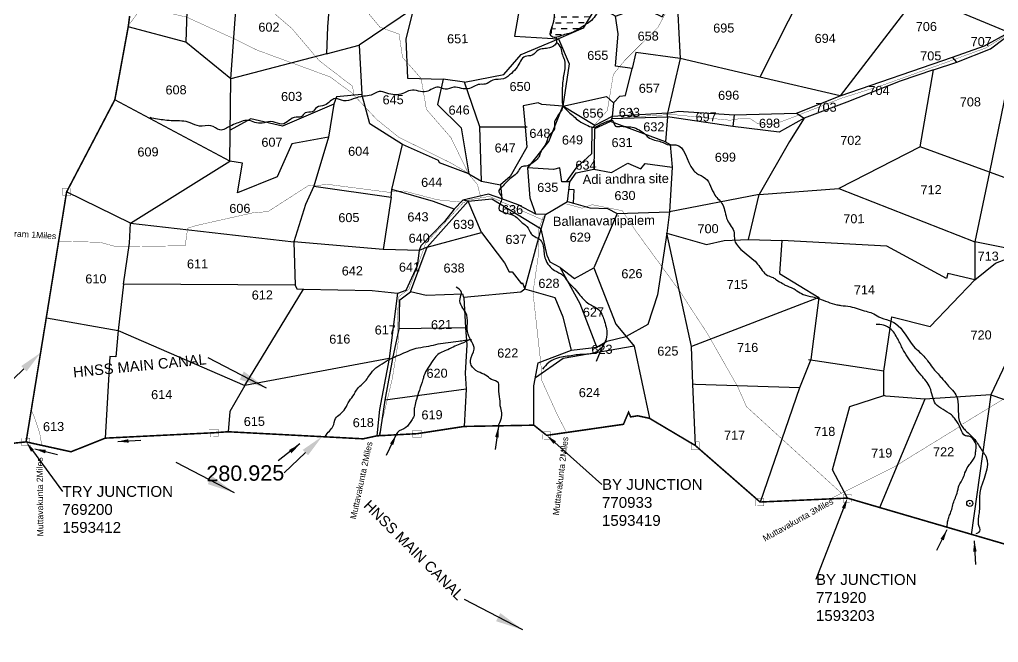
# Model space of a CAD drawing. Header units: feet. Extents: x 767600 to 777544, y 1589691 to 1604539.
# Drawn here: x 769248 to 772421, y 1592745 to 1594764 of the extents above; entities that cross this region are included whole.
import ezdxf
from ezdxf import colors
from ezdxf.entities.mleader import LeaderData, LeaderLine
from ezdxf.enums import TextEntityAlignment as Align
from ezdxf.math import Vec2, Vec3

# ---------------------------------------------------------------- set-up
doc = ezdxf.new("R2010")
doc.units = ezdxf.units.FT
doc.header["$LTSCALE"] = 15
doc.header["$MEASUREMENT"] = 0
doc.header["$PDMODE"] = 32
doc.header["$PDSIZE"] = 20
doc.linetypes.add('ACAD_ISO02W100', pattern=[15, 12, -3])
doc.linetypes.add('HIDDEN2', pattern=[0.1875, 0.125, -0.0625])
for name, color, linetype in [('CRDS STONES', 7, 'Continuous'), ('PLOT', 7, 'Continuous'), ('PLOT NO', 7, 'Continuous'), ('ROADS', 6, 'Continuous'), ('TANKS-STREAM', 4, 'Continuous'), ('text2', 7, 'Continuous'), ('VILLAGE BOUNDRY', 5, 'HIDDEN2'), ('VILLAGE STONES', 240, 'Continuous')]:
    doc.layers.add(name, color=color, linetype=linetype)
doc.styles.add('CANAL', font='Cambria.ttf')
doc.styles.get("Standard").update_dxf_attribs({"font": 'arial.ttf'})
doc.linetypes.add('DOTS', pattern='A,1e-06,-3,["●",Standard,S=3,R=0,X=-1.25,Y=-1.25],-3', length=6.000001)
doc.dimstyles.new('CRDS', dxfattribs={"dimtxt": 20, "dimasz": 35, "dimexe": 0.18, "dimexo": 0.0625, "dimgap": 0.09, "dimtad": 0, "dimtih": 1, "dimtoh": 1, "dimdec": 0, "dimzin": 2, "dimdsep": 46, "dimtxsty": 'CANAL', "dimcen": 0.09, "dimclrt": 256, "dimadec": 0, "dimazin": 0, "dimtfac": 1, "dimtdec": 0, "dimtofl": 0, "dimtmove": 0, "dimatfit": 3, "dimfxl": 1, "dimtfill": 2, "dimtfillclr": 5, "dimtolj": 1, "dimtzin": 0, "dimarcsym": 0})
doc.dimstyles.get("Standard").update_dxf_attribs({"dimtxt": 0.18, "dimasz": 0.18, "dimexe": 0.18, "dimexo": 0.0625, "dimgap": 0.09, "dimtad": 0, "dimtih": 1, "dimtoh": 1, "dimdec": 4, "dimzin": 0, "dimdsep": 46, "dimtxsty": 'Standard', "dimcen": 0.09, "dimadec": 0, "dimazin": 0, "dimtfac": 1, "dimtdec": 4, "dimtofl": 0, "dimtmove": 0, "dimatfit": 3, "dimfxl": 1, "dimtolj": 1, "dimtzin": 0, "dimarcsym": 0})

msp = doc.modelspace()

# ---------------------------------------------------------------- hatches: boundary and pattern name
at = {"layer": 'TANKS-STREAM'}
h = msp.add_hatch(dxfattribs=at)
h.set_pattern_fill('DASH', color=256, scale=150, angle=0.74052, style=0)
edge = h.paths.add_edge_path()
edge.add_spline(control_points=[(770972.5, 1594719.1), (770972, 1594724.4), (770970.8, 1594735.7), (770981.2, 1594755.3), (770980.9, 1594778.6), (770987.1, 1594802.7), (770988.3, 1594825), (770999.3, 1594850.3), (771021.8, 1594865), (771028.4, 1594889.7), (771042.5, 1594909.2), (771066.1, 1594924.4), (771087.8, 1594932.6), (771105.4, 1594946.3), (771123.7, 1594932.4), (771119.3, 1594914.3), (771120.8, 1594896.5), (771120, 1594871.5), (771123.9, 1594846.5), (771127.8, 1594823.1), (771126.7, 1594794.8), (771110.1, 1594766.6), (771083.4, 1594748.3), (771063.6, 1594736.3), (771039.2, 1594719.4), (771010, 1594716.8), (770987.7, 1594704), (770961.7, 1594711.8), (770969.7, 1594729.6), (770975.2, 1594741.7)], knot_values=[0, 0, 0, 0, 15.68098, 33.351763, 64.127366, 84.117873, 107.964597, 130.765534, 164.077526, 183.386535, 205.156702, 234.811243, 265.522387, 276.490762, 296.901105, 313.562182, 329.243307, 350.804726, 388.253398, 405.029666, 421.719606, 472.670421, 494.449184, 518.676356, 542.403037, 582.161801, 603.591222, 618.176711, 648.952314, 648.952314, 648.952314, 648.952314], degree=3, periodic=0)

# ---------------------------------------------------------------- linework, layer by layer
msp.add_point((772328, 1593196))
msp.add_point((772328, 1593196))
at = {"layer": 'PLOT'}
for points in [[(769933, 1594572.4), (769960.8, 1594960.1), (769869, 1595044.6), (769867.2, 1595094.4), (769923.2, 1595243.3), (769884.6, 1595259.4), (769800.6, 1595094.4), (769787.7, 1594690.7)], [(770072.1, 1595080.3), (770355, 1595017.7), (770524.8, 1594800), (770349.2, 1594681.1)], [(769960.8, 1594960.1), (770165.1, 1594944), (770262.7, 1594944.2), (770246.4, 1594741.4), (770242.8, 1594653.3), (769933, 1594572.4)], [(771179.5, 1594775.5), (771263.9, 1594805.4), (771331.1, 1594773.2), (771377.7, 1594866.2), (771389.7, 1594638.3), (771245.4, 1594657.4), (771233.5, 1594605.4)], [(771377.7, 1594866.2), (771785.4, 1594851.7), (771647.4, 1594577.2)], [(770524.8, 1594800), (770872.2, 1594821.4), (770851.9, 1594711.1), (770995.4, 1594701.5)], [(771172.9, 1594494.3), (771193.3, 1594515.7), (771212.3, 1594518.3), (771233.5, 1594605.4), (771179.3, 1594613.1), (771188.5, 1594718.6), (771179.5, 1594775.5), (771142.7, 1594796.3), (771122.3, 1594825.9), (771113.2, 1594799.7), (771075.3, 1594736.3), (770995.4, 1594701.5)], [(772487.5, 1594739.7), (772454, 1594722.3), (772159.7, 1594845.4), (771908.1, 1594516.7), (772272.3, 1594642.7), (772375.2, 1594679.1), (772454, 1594722.3)], [(770524.8, 1594800), (770500.2, 1594702.3), (770505.3, 1594575), (770621.1, 1594571.6), (770603, 1594488.6), (770679.5, 1594414), (770704.8, 1594264.4), (770608.8, 1594299.6), (770606.1, 1594308), (770489.7, 1594359)], [(769929.5, 1594305.5), (769933, 1594572.4), (769787.7, 1594690.7), (769600.4, 1594740.7)], [(772285.8, 1594625.9), (772394.5, 1594669.6), (772487.5, 1594739.7), (772438.3, 1594496.9), (772391.8, 1594270.2)], [(770690.5, 1594561), (770818.1, 1594585.9), (770873.5, 1594651.7), (770995.4, 1594701.5), (771029.2, 1594621.4), (771008.6, 1594483.9)], [(770242.8, 1594653.3), (770349.2, 1594681.1), (770357.1, 1594522), (770275.3, 1594513.9), (770266.7, 1594490.2), (770100.1, 1594419), (769997.4, 1594442.6), (769930.9, 1594405.8)], [(771389.7, 1594638.3), (771348.4, 1594460.9), (771384.3, 1594467.4), (771564.6, 1594455.4), (771560, 1594418.2)], [(771766.2, 1594460.6), (771908.1, 1594516.7), (771647.4, 1594577.2), (771389.7, 1594638.3)], [(772209.9, 1594601.8), (772285.8, 1594625.9), (772272.3, 1594642.7)], [(772167.2, 1594351.6), (772209.9, 1594601.8), (772101.8, 1594565.2), (771929.4, 1594496.6), (771790.7, 1594445.3), (771744.1, 1594368.8), (771645.2, 1594197.7)], [(770740.2, 1594416.8), (770690.5, 1594561), (770621.1, 1594571.6)], [(769607.8, 1594104.4), (769929.5, 1594305.5), (769557.1, 1594504.6)], [(770453, 1594189.1), (770454.4, 1594213.5), (770489.7, 1594359), (770383.7, 1594426.9), (770363.7, 1594498.4), (770357.1, 1594522)], [(771008.6, 1594483.9), (771150.3, 1594514.7), (771172.9, 1594494.3), (771169, 1594450)], [(770266.7, 1594490.2), (770249, 1594383.2), (770130.7, 1594361.7), (770082.9, 1594255.1), (769954.2, 1594202.9), (769971.2, 1594298.9), (769929.5, 1594305.5)], [(770921.1, 1594133.6), (770902.7, 1594185.9), (770895.1, 1594283.7), (770963.4, 1594368.9), (771008.6, 1594483.9), (770940.7, 1594488.7), (770929.1, 1594494.9), (770880.2, 1594484.8), (770887.4, 1594416.9), (770891.8, 1594350.6), (770838.2, 1594255.3), (770806.6, 1594228.4)], [(771112.4, 1594421.3), (771008.6, 1594483.9)], [(771240.8, 1594449.3), (771228, 1594476.9)], [(771169, 1594450), (771112.4, 1594421.3), (771103.4, 1594412.4), (771102.1, 1594328.9), (771051, 1594283), (771019.8, 1594238.9)], [(771163.7, 1594434.3), (771167.7, 1594443.5), (771348.3, 1594448.6), (771348.4, 1594460.9), (771169, 1594450), (771167.7, 1594443.5)], [(771167.7, 1594443.5), (771169.4, 1594444.1)], [(771790.7, 1594445.3), (771710.5, 1594399.7), (771560, 1594418.2), (771348.3, 1594448.6), (771341.6, 1594368.6), (771357.1, 1594359.9), (771363.8, 1594285.7), (771354.9, 1594140.8)], [(771564.6, 1594455.4), (771766.2, 1594460.6), (771790.7, 1594445.3)], [(770745.1, 1594240.4), (770740.2, 1594416.8), (770893.9, 1594417)], [(771341.6, 1594368.6), (771163.7, 1594434.3), (771112, 1594410.4), (771110, 1594279.6)], [(770249, 1594383.2), (770201.9, 1594224.2), (770175.3, 1594165), (770137.3, 1594044.3)], [(772391.8, 1594270.2), (772167.2, 1594351.6), (771903.9, 1594216.4)], [(770952.9, 1594132.5), (771024, 1594174.4), (771032.2, 1594237.9), (771005.8, 1594238.6), (770998.9, 1594283.3), (770978.9, 1594278.8), (770895.1, 1594283.7)], [(771032.2, 1594237.9), (771052.1, 1594267.6), (771110, 1594279.6), (771166.4, 1594268.8), (771219.9, 1594299.3), (771262.1, 1594280.3), (771275.7, 1594297.8), (771363.8, 1594285.7)], [(770704.8, 1594264.4), (770745.1, 1594240.4), (770806.6, 1594228.4), (770811.1, 1594183.4), (770768.4, 1594198), (770684.7, 1594178.8), (770656.6, 1594150), (770590, 1594175.2), (770454.4, 1594213.5)], [(772660.1, 1593912.1), (772734.3, 1594145), (772391.8, 1594270.2), (772344.4, 1594043.5)], [(770201.9, 1594224.2), (770453, 1594189.1), (770426.9, 1594019.2)], [(771645.2, 1594197.7), (771903.9, 1594216.4), (772344.4, 1594043.5), (772344.7, 1593920.4), (772411.1, 1593974.5), (772506.8, 1594011.3), (772344.4, 1594043.5)], [(769585.6, 1593907.1), (769604.2, 1594039.6), (769607.8, 1594104.4), (769400.7, 1594205.5)], [(770702.5, 1594175.5), (770778.7, 1594183.2), (770938.8, 1594086.6), (770952.9, 1594132.5), (770921.1, 1594133.6), (770864.4, 1594164), (770811.1, 1594183.4)], [(771024, 1594174.4), (771044.1, 1594169.6), (771046.1, 1594213), (771028.6, 1594214)], [(771610.7, 1594051.8), (771645.2, 1594197.7), (771354.9, 1594140.8)], [(770569.6, 1594026.7), (770702.5, 1594175.5), (770684.7, 1594178.8)], [(770569.6, 1594026.7), (770744.9, 1594074.3), (770702.5, 1594175.5)], [(771044.1, 1594169.6), (771097, 1594154.4), (771153.3, 1594152.4), (771185, 1594135.3), (771110, 1593959.3)], [(770656.6, 1594150), (770625.1, 1594109.5), (770549.3, 1594030.7), (770543.9, 1594016)], [(771185, 1594135.3), (771354.9, 1594140.8), (771346.4, 1594071.6), (771315.8, 1593872.1), (771284, 1593775.9), (771214.4, 1593736.6)], [(769607.8, 1594104.4), (770137.3, 1594044.3), (770142, 1593903)], [(770744.9, 1594074.3), (770820, 1593975.9), (770835.6, 1593946.6), (770844.9, 1593946.4), (770874.5, 1593907.5), (770878.6, 1593910.8), (770885.6, 1593890.1), (770872.6, 1593881.3), (770687.9, 1593864), (770685, 1593873.8), (770566.6, 1593869.7)], [(770915.1, 1593449.6), (770915.5, 1593577.4), (770928.9, 1593652.2), (771036.9, 1593692.4), (771010, 1593799.6), (770984.2, 1593862.7), (770885.6, 1593890.1), (770938.8, 1594086.6)], [(771119.1, 1593702.8), (771065, 1593842.6), (771000.7, 1593960.2), (770967.9, 1593977.5), (770958.1, 1594000.1), (770938.8, 1594086.6)], [(771438.6, 1593383.5), (771429.8, 1593582.2), (771426.1, 1593704.3), (771346.4, 1594071.6), (771474.9, 1594035.2), (771531.9, 1594047.9), (771610.7, 1594051.8), (771719.3, 1594048.4), (771710.9, 1593941.6), (771838.3, 1593863.5), (771426.1, 1593704.3)], [(770545.9, 1594015.9), (770426.9, 1594019.2), (770137.3, 1594044.3)], [(770416.2, 1593414.3), (770433.5, 1593530.3), (770458.3, 1593666.1), (770478.2, 1593761.4), (770480.6, 1593855.5), (770514.8, 1593881.5), (770569.6, 1594026.7), (770543.9, 1594016.3), (770536.5, 1593966.1), (770500.1, 1593885.8), (770472.9, 1593876.4)], [(772048.9, 1593624.4), (772074.8, 1593800.7), (772199.2, 1593769.4), (772344.7, 1593920.4), (772256.3, 1593941.1), (772252.1, 1593925.5), (772058.9, 1594029.6), (771719.3, 1594048.4)], [(772506.8, 1594011.3), (772608.9, 1593945.6), (772558.2, 1593699.5), (772462.2, 1593687.4), (772396.5, 1593548.3), (772182, 1593534), (772056, 1593543.7), (772049.5, 1593545.8)], [(771000.7, 1593960.2), (771046.7, 1593925.5), (771110, 1593959.3), (771181.2, 1593776.6), (771214.4, 1593736.6)], [(769978.9, 1593577.7), (770168.4, 1593890.5), (770148.9, 1593889.7), (770142, 1593903), (769585.6, 1593907.1), (769568.2, 1593756.7)], [(770168.4, 1593890.5), (770391, 1593885.7), (770473.7, 1593877), (770446.2, 1593665.5), (769978.9, 1593577.7)], [(770566.6, 1593869.7), (770514.8, 1593881.5)], [(770687.9, 1593864), (770693.9, 1593765.6), (770478.2, 1593761.4)], [(771838.3, 1593863.5), (771813, 1593662.1), (771776.1, 1593570.9), (771438.8, 1593581.2)], [(769335.4, 1593797.9), (769568.2, 1593756.7), (769560.2, 1593671.6), (769540.5, 1593671.9), (769526.1, 1593407.6)], [(769568.2, 1593756.7), (769978.9, 1593577.7), (769929.9, 1593494.4), (769924, 1593428.3)], [(770693.9, 1593765.6), (770698.3, 1593710.4), (770692.1, 1593618.5), (770695.3, 1593566), (770433.5, 1593530.3)], [(771036.9, 1593692.4), (771119.1, 1593702.8), (771151.7, 1593722.4), (771214.4, 1593736.6), (771240.5, 1593706), (771010.4, 1593665.9), (770920.3, 1593603.6)], [(771137.2, 1593705.4), (771117.5, 1593656.4)], [(771240.5, 1593706), (771289.9, 1593471.8)], [(770446.2, 1593665.5), (770415, 1593500.6), (770406.1, 1593415)], [(771931.5, 1593213.2), (771883.1, 1593304.4), (771939, 1593510.5), (772049.5, 1593545.8), (772048.9, 1593624.4), (771804.9, 1593661)], [(771438.8, 1593581.2), (771429.8, 1593582.2)], [(770695.3, 1593566), (770689.5, 1593445.5)], [(771776.1, 1593570.9), (771648.2, 1593200.5)], [(772182, 1593534), (772035.5, 1593181.6)], [(772396.5, 1593548.3), (772332.7, 1593094.1)], [(772396.5, 1593548.3), (772614.6, 1593473.5), (772571.4, 1593026.1)]]:
    msp.add_lwpolyline(points, dxfattribs=at)
at = {"layer": 'ROADS', "linetype": 'HIDDEN2', "ltscale": 10, "const_width": 1}
for points in [[(771432.4, 1598225.5), (771354.3, 1598124.5), (771197.7, 1597776.9), (771188.1, 1597719.8), (771122.2, 1597628.6), (771090.5, 1597532.4), (771102.1, 1597471.9), (771070.7, 1597305.5), (771035.8, 1597212.8), (770983.7, 1596930.7), (770906, 1596696), (770844.2, 1596497.4), (770738.7, 1596280.1), (770573.5, 1596050), (770402.8, 1595827.6), (770230.4, 1595647.7), (770107.5, 1595479.5), (770020.1, 1595410.3), (769919.5, 1595254.9), (769833, 1595034.9), (769788.5, 1594969.7), (769763.1, 1594957.3), (769600.7, 1594745.4)], [(771111.9, 1594423.4), (771153.3, 1594469.5), (771172.7, 1594586.8), (771209.7, 1594632.1), (771317.4, 1594739.4), (771382.4, 1594860.2), (771413.6, 1594964.5), (771363.5, 1595056.3), (771297.8, 1595168.6), (771251.7, 1595226.6), (771260.2, 1595347.1), (771230.2, 1595376), (771252.9, 1595418.3), (771230.7, 1595585.2), (771196, 1595724.7), (771189.3, 1595772.5), (771192.9, 1595897), (771220.2, 1596077.8)], [(770701.7, 1594268.3), (770646, 1594382.2), (770566.9, 1594473.3), (770549.7, 1594573.7), (770489.5, 1594641.7), (770478.3, 1594717.2), (770416.1, 1594739.9), (770251.6, 1594937.3), (770140.4, 1595144.5), (770062.9, 1595312.1), (770025.1, 1595423.3)], [(769591.4, 1594819.2), (769790.3, 1594772.1), (769943.6, 1594702.1), (770018.3, 1594665.3), (770254.7, 1594578.5), (770325.1, 1594526.8), (770405.3, 1594441.2), (770477, 1594383.2), (770645.1, 1594300), (770699.1, 1594268.9), (770732.1, 1594229.8), (770743.5, 1594186.7)], [(772459.1, 1594721.8), (772380.4, 1594672.6), (772243.8, 1594622.8), (772045.9, 1594551.9), (771911.3, 1594509.3), (771748.4, 1594445.2), (771692, 1594424), (771642.3, 1594426.1), (771615.6, 1594443.4), (771584, 1594443.4), (771550.8, 1594438.1), (771361.6, 1594456.9), (771197.8, 1594446.8)], [(770412.7, 1593416.4), (770456.5, 1593601.6), (770475.9, 1593722.7), (770472.1, 1593797.4), (770477.5, 1593866.1), (770510.8, 1593891.6), (770554.4, 1594010.4), (770564.3, 1594039), (770686.6, 1594170.8), (770707.9, 1594180.3), (770771.2, 1594191.2), (770946.3, 1594113.9)], [(769320.3, 1593384.7), (769313.7, 1593423.1), (769298.6, 1593469.4), (769286.5, 1593498.9)]]:
    msp.add_lwpolyline(points, dxfattribs=at)
at = {"layer": 'ROADS', "linetype": 'DOTS', "ltscale": 0.5, "const_width": 1}
for points in [[(769580.9, 1595339.1), (769671, 1595224.9), (769783.6, 1595116.7), (769816.4, 1595086.2), (769926.3, 1594966.8), (769952.2, 1594922.1), (769941.3, 1594898.1), (770130.8, 1594735.5), (770219.4, 1594631.2), (770327.5, 1594548.2), (770332.1, 1594518.8)], [(772305.3, 1593453.8), (772439.5, 1593535.7), (772504.2, 1593594.4), (772535.8, 1593597), (772622.1, 1593692.7), (772655.1, 1593716.2), (772786.6, 1593798.9), (772947.6, 1593896.2), (772976.9, 1593934.7), (773039.2, 1594031.7), (773082.6, 1594075.3), (773104.3, 1594117.8), (773143.7, 1594202.1), (773205.4, 1594272.5), (773272.5, 1594379.7), (773295, 1594397.3)], [(769373.3, 1594045.4), (769508.1, 1594042.7), (769561.5, 1594028.3), (769785, 1594031.2), (769793.1, 1594088), (769818.7, 1594096.3), (770004, 1594137.9), (770053.6, 1594142.1), (770182.9, 1594225.3), (770251.1, 1594229.7), (770443.9, 1594204.7), (770493.7, 1594208.9), (770602, 1594180.3), (770684.5, 1594172.1)], [(771021.7, 1594166.4), (771071.2, 1594152.9), (771103.9, 1594164.4), (771201.9, 1594144.8), (771245.9, 1594078.4), (771391.2, 1593879.7), (771416.2, 1593840.3), (771477, 1593747.5), (771576.7, 1593572.6), (771603.8, 1593510), (771732.4, 1593392.8), (771913.3, 1593227.9)], [(770945.7, 1594125.9), (770931.7, 1594086.1), (770928.5, 1593991.3), (770912.2, 1593879.6), (770938.1, 1593645.6), (770940.3, 1593595.6), (770990, 1593485.8), (771018.7, 1593429.9)], [(771880.1, 1593212.8), (772081.7, 1593313.5), (772131.5, 1593344.4), (772293.5, 1593443.9)]]:
    msp.add_lwpolyline(points, dxfattribs=at)
at = {"layer": 'TANKS-STREAM'}
for points in [[(770972.5, 1594719.1), (770972.3, 1594734.8), (770978, 1594751.5), (770982.5, 1594781.9), (770986.2, 1594801.6), (770989.8, 1594825.2), (770999.3, 1594845.9), (771021.6, 1594870.7), (771029.2, 1594888.4), (771041.7, 1594906.2), (771066.1, 1594923.2), (771093.3, 1594937.3), (771103.1, 1594942.3), (771119.9, 1594930.7), (771120.1, 1594914.1), (771120.3, 1594898.4), (771120.6, 1594876.8), (771125, 1594839.7), (771127.2, 1594823), (771126.4, 1594806.3), (771101.5, 1594761.9), (771084, 1594749), (771063.6, 1594735.9), (771043.1, 1594723.9), (771005, 1594712.6), (770984.5, 1594706.5), (770970.7, 1594711.2), (770975.2, 1594741.7)], [(770986.6, 1594708), (770986.9, 1594687.7), (770965.9, 1594672.9), (770928.9, 1594664.9), (770909.2, 1594648.8), (770886.7, 1594644.5), (770860.6, 1594609.8), (770842.3, 1594590.1), (770816.9, 1594572.6), (770781.7, 1594567.7), (770757.5, 1594555), (770739.9, 1594554.4), (770701.9, 1594540), (770680.7, 1594541.1), (770655.4, 1594545.1), (770627.2, 1594538.6), (770605.5, 1594545.4), (770566.8, 1594531.2), (770515.1, 1594534.9), (770490, 1594524.5), (770438.2, 1594526), (770413.8, 1594531.4), (770387.4, 1594519.6), (770363.2, 1594515.7), (770329.3, 1594507.3), (770299.3, 1594500.8), (770271.7, 1594508.8), (770237, 1594486.7), (770211.5, 1594479.3), (770196.7, 1594465), (770174.2, 1594462.1), (770160.2, 1594448.6), (770144.8, 1594448), (770098.5, 1594425.6), (770069.7, 1594433.2), (770041, 1594430.2), (770016.3, 1594429.4), (769994.1, 1594437.1), (769952.2, 1594428.1), (769931.1, 1594419), (769897.5, 1594406.6), (769868.6, 1594420.4), (769831.1, 1594419), (769801.3, 1594430.1), (769746, 1594436.4), (769719.5, 1594438.3), (769671.2, 1594446.5)], [(770988.2, 1594691), (771002.3, 1594672.3), (771007.6, 1594650.4), (771014.1, 1594633.5), (771015.5, 1594622.8), (771015.1, 1594604.5), (771011.6, 1594581.8), (771008.1, 1594559.7), (771006.7, 1594521.3), (771009.1, 1594488), (771041, 1594453.5), (771056.3, 1594439.8), (771079.8, 1594425.6), (771100.8, 1594416.5), (771112.1, 1594415.4), (771128.4, 1594423.7), (771139.7, 1594428.3), (771159.1, 1594436.7), (771169.2, 1594438.1), (771180.1, 1594418.8), (771194, 1594418.3), (771214.2, 1594417.3), (771233.7, 1594415.7), (771255.9, 1594406.5), (771275, 1594393.5), (771285.2, 1594383), (771306.1, 1594373.8), (771327, 1594368.4), (771354.2, 1594358.1), (771375, 1594358.3), (771431.1, 1594277.5), (771441.9, 1594267), (771471.1, 1594249.7), (771502.1, 1594195.4), (771527.1, 1594164.2), (771542.2, 1594114.3), (771564.2, 1594073.1), (771565.7, 1594050.4), (771571.6, 1594036.7), (771640, 1593971.9), (771672.6, 1593935.2), (771690.3, 1593927.8), (771701.1, 1593921), (771721.4, 1593908.7), (771729.7, 1593903.8), (771755, 1593892.8), (771767.7, 1593885.4), (771788.1, 1593873.7), (771819, 1593865.3), (771838.6, 1593859.9), (771896.5, 1593840.2), (771910.4, 1593837.9), (771940.1, 1593833.9), (771992, 1593818.8), (772011.6, 1593812.8), (772033.1, 1593801.1), (772066.1, 1593788.9), (772087, 1593779.1), (772145.2, 1593705.9), (772165.3, 1593686.4), (772191.2, 1593658.4), (772207.1, 1593636.6), (772235.9, 1593603.7), (772255.3, 1593580.6), (772284.9, 1593543.4), (772293.7, 1593465.2), (772303.2, 1593444.8), (772313.3, 1593433.6), (772347.8, 1593397.9), (772368.8, 1593365.6), (772380.3, 1593348.7), (772360.7, 1593231.1), (772359.5, 1593212.7), (772359.8, 1593189.3), (772358, 1593165.9), (772355.4, 1593147.4), (772355.6, 1593129), (772359.5, 1593105.7), (772347.5, 1593097)], [(771009, 1594486.8), (771007.1, 1594475.7), (770998.2, 1594461.3), (770986.2, 1594441.9), (770982.3, 1594433.8), (770981.6, 1594410.4), (770965.6, 1594389.9), (770957.7, 1594373.6), (770953.8, 1594361.4), (770940.8, 1594343), (770932.9, 1594322.6), (770926, 1594312.4), (770906.9, 1594296.9), (770890.7, 1594289.6), (770875.5, 1594287.4), (770865.6, 1594274.1), (770833.4, 1594244.2), (770823.4, 1594234), (770806.4, 1594216.5), (770801.4, 1594210.4), (770808.7, 1594193.2), (770810.9, 1594184.1), (770801.1, 1594152.5), (770855.3, 1594126.5), (770872.8, 1594109.5), (770892.3, 1594093.5), (770906.8, 1594069.4), (770922.2, 1594058.4), (770936.5, 1594049.5), (770948.2, 1594007), (770952.5, 1593987.8), (770982.5, 1593951.3), (771009.1, 1593935.4), (771022.6, 1593917.3), (771043.1, 1593896.3), (771060.7, 1593875.2), (771093.6, 1593843.2), (771124.3, 1593824.3), (771137.7, 1593804.2), (771144.1, 1593786.1), (771150.8, 1593736.5), (771114, 1593684.8), (771057.2, 1593678), (771035.9, 1593674.7), (771010.6, 1593671.3), (770963.1, 1593652.4), (770943.1, 1593630.9)], [(770799.1, 1593445.7), (770808.8, 1593470.2), (770810.5, 1593477.5), (770811.2, 1593489.3), (770806.4, 1593511.8), (770805.2, 1593533.5), (770801.1, 1593568.7), (770800, 1593586.8), (770778.1, 1593598.2), (770758.9, 1593611.6), (770734.3, 1593623), (770712.3, 1593644.4), (770709.4, 1593659.8), (770721.6, 1593695.6), (770701.9, 1593744.2), (770699.6, 1593780.3), (770694.7, 1593813.7), (770681.7, 1593834.4), (770676, 1593859.6), (770680.2, 1593879.6), (770662.8, 1593897.4)], [(772254.1, 1593117.7), (772257.4, 1593142.8), (772262.6, 1593158.2), (772267.8, 1593171.7), (772273, 1593191.5), (772279, 1593209.5), (772286.8, 1593229.4), (772293.7, 1593255.5), (772302.5, 1593270), (772310.3, 1593288.9), (772319.9, 1593311.5), (772340.2, 1593339.6), (772345.5, 1593350.4), (772347.1, 1593365.7), (772348.8, 1593373.8), (772324.7, 1593413.6), (772313.9, 1593415.3), (772298.3, 1593438.4), (772280.9, 1593468.7), (772268.1, 1593482.9), (772217.3, 1593519), (772198.7, 1593571.7), (772170.3, 1593611.8), (772149.3, 1593638.4), (772113.5, 1593691.8), (772096.8, 1593724.3), (772073, 1593759.9), (772048.5, 1593773.9), (772024.2, 1593776.3)], [(770238.9, 1593413.3), (770252.3, 1593430.7), (770263.9, 1593445.3), (770272.6, 1593471.7), (770286.9, 1593485.4), (770303.9, 1593503.7), (770317.1, 1593528.3), (770332.3, 1593549.3), (770340.2, 1593563), (770371.5, 1593595.9), (770383.1, 1593612.3), (770402.7, 1593635.2), (770416.1, 1593644.4), (770444, 1593661.1), (770462, 1593670.3), (770487.2, 1593680.6), (770514.2, 1593692.7), (770540.4, 1593700.3), (770574.7, 1593706.2), (770604.5, 1593712.9), (770670.5, 1593721.9), (770712.9, 1593727.8)], [(770707.5, 1593727.8), (770680.5, 1593713.9), (770658.9, 1593705.4), (770636.4, 1593694.3), (770600.4, 1593675.7), (770588, 1593659.3), (770558.7, 1593609.2), (770555.3, 1593597.4), (770544, 1593562.9), (770534.4, 1593532.9), (770529.2, 1593511.1), (770526.7, 1593495.7), (770526.9, 1593479.5), (770518.1, 1593464.9), (770500.2, 1593442), (770473.3, 1593426.3), (770468.9, 1593419)]]:
    msp.add_spline(points, degree=3, dxfattribs=at)
at = {"layer": 'VILLAGE BOUNDRY', "linetype": 'ACAD_ISO02W100', "lineweight": -2, "ltscale": 0.2, "const_width": 5}
for points in [[(772571.4, 1593026.1), (771931.5, 1593213.2), (771648.2, 1593200.5), (771438.6, 1593383.5), (771289.9, 1593471.8), (771251.7, 1593480), (771228.7, 1593476.5), (771222, 1593491.7), (771205.4, 1593452.4), (770956.6, 1593416.6), (770915.1, 1593449.6), (770689.5, 1593445.5), (770537, 1593422.1), (770406.1, 1593415), (770361.7, 1593405.4), (769924, 1593428.3), (769879.5, 1593425.1), (769526.1, 1593407.6), (769415.1, 1593363.4), (769269.4, 1593395.4), (769336, 1593804.7), (769400.7, 1594205.5), (769557.1, 1594504.6), (769600.4, 1594740.7), (769605.1, 1594776.1)], [(769269.4, 1593395.4), (768997.4, 1593367.4)]]:
    msp.add_lwpolyline(points, dxfattribs=at)
at = {"layer": 'VILLAGE STONES', "const_width": 0.979}
for points in [[(769386.6, 1594217), (769413.1, 1594217.4), (769413.4, 1594193), (769386.9, 1594192.7)], [(769865.4, 1593436.6), (769891.9, 1593437), (769892.2, 1593412.6), (769865.7, 1593412.3)], [(770522.9, 1593433.6), (770549.4, 1593433.9), (770549.7, 1593409.6), (770523.2, 1593409.2)], [(770942.5, 1593428.1), (770969, 1593428.4), (770969.3, 1593404.1), (770942.8, 1593403.7)], [(769255.3, 1593406.9), (769281.8, 1593407.2), (769282.2, 1593382.9), (769255.6, 1593382.5)], [(771424.5, 1593395), (771451, 1593395.3), (771451.3, 1593371), (771424.8, 1593370.6)], [(771634.1, 1593212), (771660.6, 1593212.3), (771660.9, 1593188), (771634.4, 1593187.6)], [(771917.4, 1593224.7), (771943.9, 1593225), (771944.2, 1593200.6), (771917.7, 1593200.3)]]:
    msp.add_lwpolyline(points, close=True, dxfattribs=at)

# ---------------------------------------------------------------- texts
at = {"layer": 'PLOT NO'}
for s, p in [('602', (770056.5, 1594740)), ('706', (772187.1, 1594741.7)), ('658', (771285.6, 1594710.9)), ('695', (771530.5, 1594737)), ('651', (770668.2, 1594702.3)), ('694', (771859.3, 1594703.5)), ('707', (772365, 1594693.1)), ('655', (771122.2, 1594648.4)), ('705', (772201.5, 1594646.7)), ('608', (769755.5, 1594536.6)), ('650', (770870.5, 1594547.5)), ('657', (771289.4, 1594542)), ('696', (771546.4, 1594519.1)), ('704', (772033.8, 1594534.7)), ('603', (770130, 1594515.2)), ('645', (770459, 1594504.5)), ('708', (772329.8, 1594497.5)), ('646', (770672.8, 1594471.2)), ('656', (771106.6, 1594461)), ('633', (771224.6, 1594463.3)), ('703', (771862.1, 1594480)), ('697', (771473.4, 1594448.7)), ('698', (771678.8, 1594428.4)), ('648', (770934.8, 1594395.8)), ('632', (771304, 1594416.7)), ('607', (770066.3, 1594366.9)), ('649', (771040.2, 1594374.2)), ('631', (771201.1, 1594365.9)), ('702', (771942.3, 1594372.8)), ('609', (769664.5, 1594335.4)), ('604', (770347.4, 1594337.7)), ('647', (770822.2, 1594348.5)), ('699', (771535.8, 1594318.3)), ('634', (771084, 1594292.6)), ('644', (770584, 1594236.9)), ('635', (770960.1, 1594220.5)), ('712', (772202.5, 1594213)), ('630', (771210.4, 1594194.1)), ('606', (769962.3, 1594152.4)), ('636', (770846.1, 1594148.5)), ('605', (770315.7, 1594122.5)), ('643', (770539.5, 1594124.8)), ('701', (771952.2, 1594118.8)), ('639', (770687.5, 1594100.5)), ('700', (771479.7, 1594086.4)), ('640', (770543.6, 1594056)), ('637', (770857.2, 1594051.9)), ('629', (771065.5, 1594059.1)), ('713', (772387.5, 1593997.3)), ('611', (769825, 1593972.5)), ('642', (770326.7, 1593949.9)), ('641', (770512, 1593962.2)), ('638', (770656.5, 1593959.1)), ('610', (769495.7, 1593924)), ('626', (771232.9, 1593940.8)), ('628', (770964, 1593909.5)), ('715', (771574.2, 1593905.8)), ('714', (771986.5, 1593888.2)), ('612', (770035, 1593871.7)), ('627', (771108.1, 1593816.2)), ('617', (770433.5, 1593758.4)), ('621', (770615.8, 1593775.5)), ('616', (770286.1, 1593728.6)), ('720', (772364.6, 1593742)), ('623', (771135.9, 1593695.3)), ('716', (771608, 1593701.3)), ('622', (770830.5, 1593683.6)), ('625', (771349.4, 1593689.8)), ('620', (770601.4, 1593617.9)), ('614', (769708.9, 1593549)), ('624', (771095, 1593555.4)), ('619', (770585.1, 1593483.2)), ('613', (769358.5, 1593445.1)), ('615', (770009.2, 1593461.8)), ('618', (770362.3, 1593458)), ('717', (771565.7, 1593417.1)), ('718', (771857.8, 1593429.1)), ('719', (772042.5, 1593359.3)), ('722', (772243.1, 1593363.3))]:
    msp.add_text(s, height=29.37, rotation=0.7405, dxfattribs=at).set_placement(p, align=Align.MIDDLE_CENTER)
at = {"layer": 'text2'}
for s, rotation, p in [('Nemilivaram 1Miles', 356.386, (769123.2, 1594067.8)), ('Muttavakunta 2Miles', 77.8125, (770338.4, 1593143.4)), ('Muttavakunta 2Miles', 83.0141, (770996, 1593156.5)), ('Muttavakunta 2Miles', 90.4943, (769325.4, 1593089.4)), ('Muttavakunta 3Miles', 29.0761, (771664.1, 1593072))]:
    msp.add_text(s, height=20, rotation=rotation, dxfattribs=at).set_placement(p)
at = {"layer": 'VILLAGE STONES', "color": 0}
for s, p in [('Adi andhra site', (771073.4, 1594231.1)), ('Ballanavanipalem', (770976.8, 1594095.1))]:
    msp.add_text(s, height=30, rotation=0.7405, dxfattribs=at).set_placement(p)
at = {"layer": 'VILLAGE STONES'}
for rotation, p in [(5.6681, (769423.4, 1593604.2)), (315.0589, (770360.6, 1593186.4))]:
    msp.add_text('HNSS MAIN CANAL', height=33.904, rotation=rotation, dxfattribs=at).set_placement(p)

# ---------------------------------------------------------------- leaders
at = {"layer": 'CRDS STONES', "color": 1}
ml = msp.add_multileader_mtext('Standard', dxfattribs=at)
ml.set_content('TRY JUNCTION\\P769200\\P1593412', color=1)
ml.set_leader_properties()
ml.build(insert=Vec2(0, 0))
ml.multileader.update_dxf_attribs({"dogleg_length": 0.36, "arrow_head_size": 35})
ctx = ml.context
ctx.base_point, ctx.char_height, ctx.arrow_head_size, ctx.landing_gap_size, ctx.plane_origin = Vec3(769387, 1593234.5), 35, 35, 0.09, Vec3(769438.8, 1593098.7)
notes = []
notes.append((ctx, [(0, (1, 1, 0), (769387, 1593234.5), (1, 0), 1.396927018504357e-11, [(0, [(769269.4, 1593395.4)], 0, [])])]))
ctx.mtext.insert, ctx.mtext.flow_direction = Vec3(769387.1, 1593252.3), 5
ml = msp.add_multileader_mtext('Standard', dxfattribs=at)
ml.set_content('BY JUNCTION\\P770933\\P1593419', color=1)
ml.set_leader_properties()
ml.build(insert=Vec2(0, 0))
ml.multileader.update_dxf_attribs({"dogleg_length": 0.36, "arrow_head_size": 35})
ctx = ml.context
ctx.base_point, ctx.char_height, ctx.arrow_head_size, ctx.landing_gap_size, ctx.plane_origin = Vec3(771135.7, 1593257.2), 35, 35, 0.09, Vec3(771175.3, 1593525.7)
notes.append((ctx, [(0, (1, 1, 0), (771135.7, 1593257.2), (1, 0), 1.396927018504357e-11, [(0, [(770956.6, 1593416.6)], 0, [])])]))
ctx.mtext.insert, ctx.mtext.flow_direction = Vec3(771135.8, 1593275), 5
ml = msp.add_multileader_mtext('Standard', dxfattribs=at)
ml.set_content('BY JUNCTION\\P771920\\P1593203', color=1)
ml.set_leader_properties()
ml.build(insert=Vec2(0, 0))
ml.multileader.update_dxf_attribs({"dogleg_length": 0.36, "arrow_head_size": 35})
ctx = ml.context
ctx.base_point, ctx.char_height, ctx.arrow_head_size, ctx.landing_gap_size, ctx.plane_origin = Vec3(771829.2, 1592948.9), 35, 35, 0.09, Vec3(772227.3, 1593369.2)
notes.append((ctx, [(0, (1, 1, 0), (771829.2, 1592948.9), (1, 0), 1.396927018504357e-11, [(0, [(771931.5, 1593213.2)], 0, [])])]))
ctx.mtext.insert, ctx.mtext.flow_direction = Vec3(771829.3, 1592966.7), 5
at = {"layer": 'PLOT', "color": 5}
for points, override in [([(770800.1, 1593445), (770789.7, 1593370.8)], {"dimgap": 0.09, "dimtad": 0}), ([(769566.5, 1593396.5), (769641.3, 1593401)], {"dimgap": 0.09, "dimtad": 0}), ([(770469.3, 1593419), (770436.6, 1593351.5)], {"dimgap": 0.09, "dimtad": 0}), ([(769298.3, 1593372.4), (769371.1, 1593354.4)], {"dimgap": 0.09, "dimtad": 0}), ([(770157.1, 1593388.6), (770086.8, 1593333.5)], {"dimasz": 40, "dimgap": 0.09, "dimtad": 0}), ([(772254, 1593110.1), (772220.2, 1593043.2)], {"dimgap": 0.09, "dimtad": 0}), ([(772342.6, 1593074.9), (772346.7, 1592997.7)], {"dimgap": 0.09, "dimtad": 0})]:
    msp.add_leader(points, dimstyle='CRDS', override=override, dxfattribs=at)
at = {"layer": 'VILLAGE STONES'}
for points in [[(770048.3, 1593569.4), (769859.3, 1593667.5)], [(769944.9, 1593230.2), (769756, 1593328.3)], [(770879.4, 1592785.9), (770690.5, 1592884)]]:
    msp.add_leader(points, dimstyle='Standard', override={"dimasz": 90, "dimgap": 0.09, "dimtad": 0, "dimtfill": 2, "dimtfillclr": 5}, dxfattribs=at)
at = {"layer": 'VILLAGE STONES', "color": 1}
ml = msp.add_multileader_mtext('Standard', dxfattribs=at)
ml.set_content('279.050', color=1)
ml.set_leader_properties()
ml.build(insert=Vec2(0, 0))
ml.multileader.update_dxf_attribs({"dogleg_length": 0.36, "arrow_head_size": 75})
ctx = ml.context
ctx.base_point, ctx.char_height, ctx.arrow_head_size, ctx.landing_gap_size, ctx.plane_origin, ctx.plane_x_axis, ctx.plane_y_axis = Vec3(768946.5, 1593563.9), 50, 75, 0.0498, Vec3(769634.2, 1593726.8), Vec3(0.999936, 0.011314), Vec3(-0.011314, 0.999936)
ctx.text_align_type = 2
notes.append((ctx, [(1, (1, 1, 0), (769193.7, 1593566.7), (-0.999936, -0.011314), 7.733052732383381e-12, [(0, [(769316.5, 1593684.3)], 0, [])])]))
ctx.mtext.insert, ctx.mtext.text_direction, ctx.mtext.rotation, ctx.mtext.alignment, ctx.mtext.flow_direction = Vec3(769193.4, 1593592.2), Vec3(0.999936, 0.011314), 0.011314, 3, 5
ml = msp.add_multileader_mtext('Standard', dxfattribs=at)
ml.set_content('280.925', color=1)
ml.set_leader_properties()
ml.build(insert=Vec2(0, 0))
ml.multileader.update_dxf_attribs({"dogleg_length": 0.36, "arrow_head_size": 75})
ctx = ml.context
ctx.base_point, ctx.char_height, ctx.arrow_head_size, ctx.landing_gap_size, ctx.plane_origin, ctx.plane_x_axis, ctx.plane_y_axis = Vec3(769858.4, 1593292.4), 50, 75, 0.0498, Vec3(770546.5, 1593455.3), Vec3(0.999936, 0.011314), Vec3(-0.011314, 0.999936)
ctx.text_align_type = 2
notes.append((ctx, [(1, (1, 1, 0), (770106.1, 1593295.2), (-0.999936, -0.011314), 7.733052732383381e-12, [(0, [(770228.8, 1593412.8)], 0, [])])]))
ctx.mtext.insert, ctx.mtext.text_direction, ctx.mtext.rotation, ctx.mtext.alignment, ctx.mtext.flow_direction = Vec3(770105.8, 1593320.6), Vec3(0.999936, 0.011314), 0.011314, 3, 5
for ctx, leaders in notes:
    for number, flags, end, landing, length, lines in leaders:
        leader = LeaderData()
        leader.index, (leader.has_last_leader_line, leader.has_dogleg_vector, leader.attachment_direction) = number, flags
        leader.last_leader_point, leader.dogleg_vector, leader.dogleg_length = Vec3(end), Vec3(landing), length
        for number, points, colour, breaks in lines:
            line = LeaderLine()
            line.index, line.vertices, line.color, line.breaks = number, Vec3.list(points), colors.encode_raw_color(colour), breaks
            leader.lines.append(line)
        ctx.leaders.append(leader)

doc.saveas('drawing.dxf')
